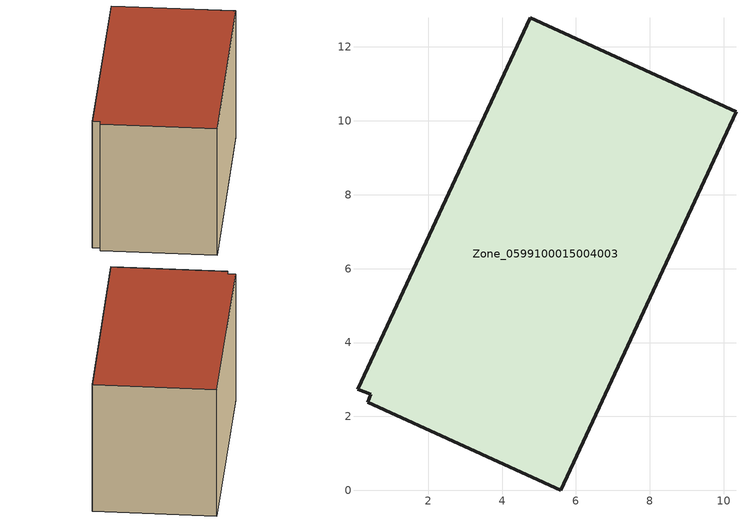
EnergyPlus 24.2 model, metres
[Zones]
Zone_0599100015004003
 floor ground (C_G): 0.37,2.38 0.44,2.6 0.09,2.74 4.77,12.79 10.33,10.25 5.6,0 z0.8
 wall outside (C_F): 10.33,10.25 4.77,12.79 0.09,2.74 0.44,2.6 0.37,2.38 5.6,0 10.33,10.25 z0.8:8.02
 roof outside (C_R): 0.44,2.6 0.37,2.38 5.6,0 10.33,10.25 4.77,12.79 0.09,2.74 z8.02
[BUILDING]
Pand.0599100015004003: North Axis=0; Terrain=City; Loads Convergence Tolerance Value=0.04; Temperature Convergence Tolerance Value=0.4; Solar Distribution=FullExterior; Maximum Number of Warmup Days=25; Minimum Number of Warmup Days=1
[Site:Location]
Rotterdam.The.Hague.AP_ZH_NLD Design_Conditions: Latitude=51.96; Longitude=4.45; Time Zone=1; Elevation=-4.5
[SITE:GROUNDTEMPERATURE:BUILDINGSURFACE]
18, 18, 18, 18, 18, 18, 18, 18, 18, 18, 18, 18
[MATERIAL] Thermal Absorptance=0.9; Solar Absorptance=0.7; Visible Absorptance=0.7
Name | Roughness | Thickness | Conductivity | Density | Specific Heat
G.TI.1965-1974 | MediumSmooth | 0.15 | 0.882353 | 540 | 1210
F.TI.1965-1974 | Rough | 0.3 | 0.697674 | 1920 | 840
R.TI.1965-1974 | MediumRough | 0.2 | 0.232558 | 1500 | 1000
[CONSTRUCTION]
C_G: G.TI.1965-1974
C_F: F.TI.1965-1974
C_R: R.TI.1965-1974
[ZONE]
Zone_0599100015004003: Type=1; Multiplier=1; Ceiling Height=Autocalculate; Volume=Autocalculate; Floor Area=autocalculate; Part of Total Floor Area=Yes
[ZONEINFILTRATION:DESIGNFLOWRATE]
Infil_Zone_0599100015004003: Zone or ZoneList or Space or SpaceList=Zone_0599100015004003; Schedule=AlwaysOn; Design Flow Rate Calculation Method=Flow/Area; Flow Rate per Floor Area=0.003; Constant Term Coefficient=1; Temperature Term Coefficient=0; Velocity Term Coefficient=0; Velocity Squared Term Coefficient=0
[HVACTEMPLATE:ZONE:IDEALLOADSAIRSYSTEM]
Zone_0599100015004003: Maximum Heating Supply Air Temperature=50; Minimum Cooling Supply Air Temperature=13; Maximum Heating Supply Air Humidity Ratio=0.0156; Minimum Cooling Supply Air Humidity Ratio=0.0077; Heating Limit=NoLimit; Cooling Limit=NoLimit; Dehumidification Control Type=ConstantSensibleHeatRatio; Cooling Sensible Heat Ratio=0.7; Dehumidification Setpoint=60; Humidification Control Type=None; Humidification Setpoint=30; Outdoor Air Method=None; Outdoor Air Flow Rate per Person=0.00944; Outdoor Air Flow Rate per Zone Floor Area=0; Outdoor Air Flow Rate per Zone=0; Demand Controlled Ventilation Type=None; Outdoor Air Economizer Type=NoEconomizer; Heat Recovery Type=None; Sensible Heat Recovery Effectiveness=0.7; Latent Heat Recovery Effectiveness=0.65
[ZONECONTROL:THERMOSTAT]
ThermostatControl_Zone_0599100015004003: Zone or ZoneList=Zone_0599100015004003; Control Type Schedule=DualSetpointControlType; Control 1=Thermostat_Zone_0599100015004003; Temperature Difference Between Cutout And Setpoint=0
[THERMOSTATSETPOINT:DUALSETPOINT]
Thermostat_Zone_0599100015004003: Heating Setpoint Temperature Schedule=HeatingSetpoint_Zone_0599100015004003; Cooling Setpoint Temperature Schedule=CoolingSetpoint_Zone_0599100015004003
[SCHEDULE:COMPACT]
HeatingSetpoint_Zone_0599100015004003: Through: 12/31, For: AllDays, Until: 24:00, 21
CoolingSetpoint_Zone_0599100015004003: Through: 12/31, For: AllDays, Until: 24:00, 24
DualSetpointControlType: Through: 12/31, For: AllDays, Until: 24:00, 4
AlwaysOn: Through: 12/31, For: AllDays, Until: 24:00, 1
